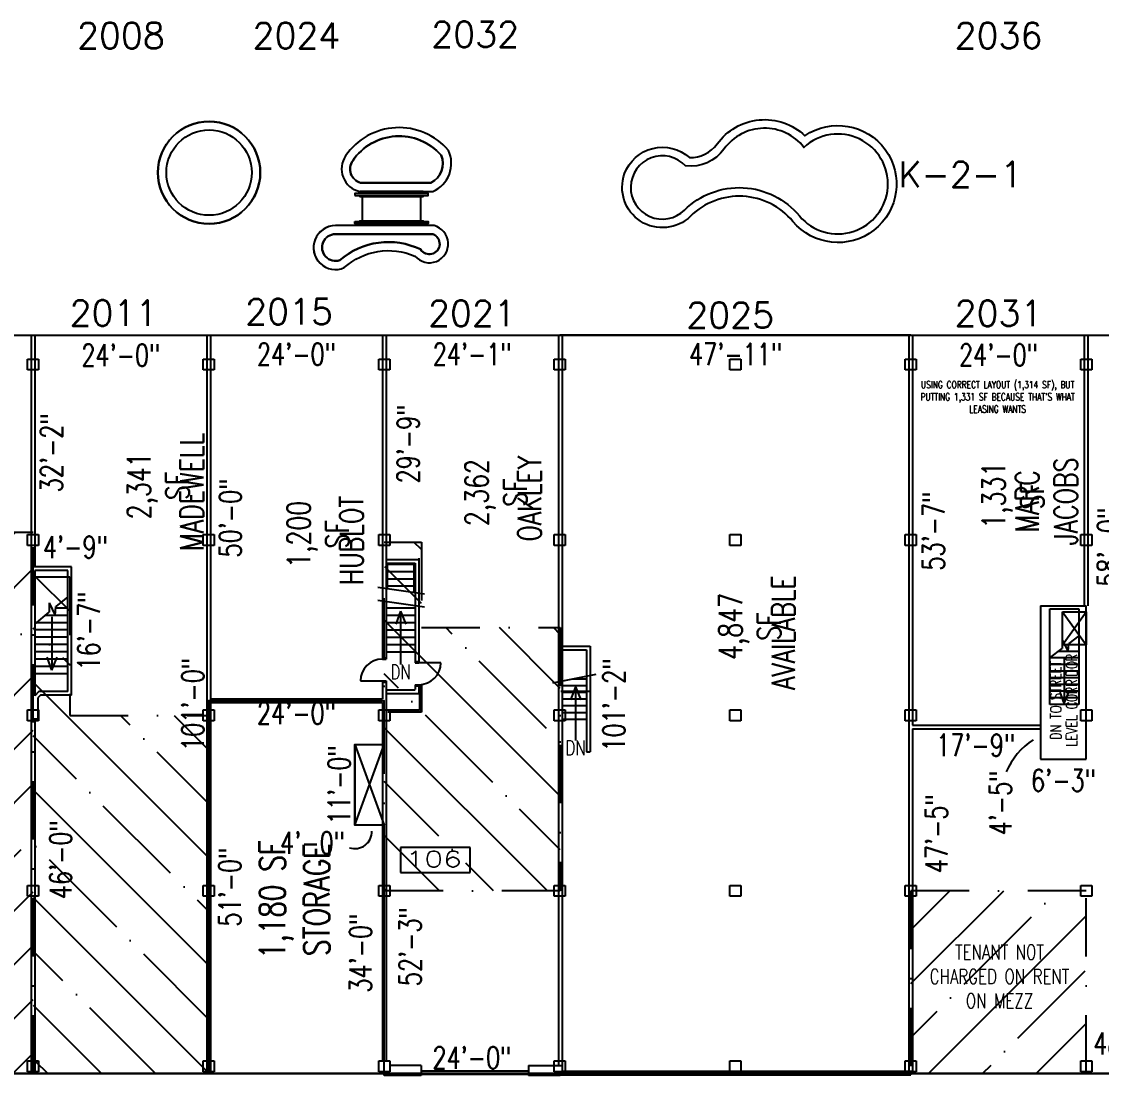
# Model space of a CAD drawing. Extents: x -13345 to 10098, y -1643 to 9113.
# Drawn here: x -4861 to -3089, y 160 to 1890 of the extents above; entities that cross this region are included whole.
import ezdxf
from ezdxf.enums import TextEntityAlignment as Align

# ---------------------------------------------------------------- set-up
doc = ezdxf.new("R2010")
doc.units = 0
doc.header["$LTSCALE"] = 192
doc.header["$MEASUREMENT"] = 0
doc.linetypes.add('DASHDOT', pattern=[1, 0.5, -0.25, 0, -0.25])
doc.layers.get('0').update_dxf_attribs({"linetype": 'CONTINUOUS'})
doc.layers.get('DEFPOINTS').update_dxf_attribs({"linetype": 'CONTINUOUS'})
for name, color, linetype in [('ARCH-DOORS-INTERIOR', 7, 'CONTINUOUS'), ('ARCH-FEATURES', 2, 'CONTINUOUS'), ('ARCH-WALLS-EXTERIOR', 5, 'CONTINUOUS'), ('ARCH-WALLS-INTERIOR', 1, 'CONTINUOUS'), ('DIMENSIONS-TENANT', 7, 'CONTINUOUS'), ('FM-SPNO', 3, 'CONTINUOUS'), ('FM-TENANT-SF', 6, 'CONTINUOUS'), ('FM-TEXT-TENANT', 6, 'CONTINUOUS'), ('M-MEZZANINE-BORDER-ZZZ', 254, 'CONTINUOUS'), ('M-MEZZANINE-NUMBER-ZZZ', 254, 'CONTINUOUS'), ('M-MEZZANINE-ZZZ', 254, 'DASHDOT'), ('STRUCTURAL-COLUMNS', 3, 'CONTINUOUS'), ('TENANT-DEMISING', 4, 'CONTINUOUS'), ('TEXT-GENERAL', 2, 'CONTINUOUS'), ('UTILITIES-HVAC', 1, 'CONTINUOUS')]:
    doc.layers.add(name, color=color, linetype=linetype)
doc.layers.add('COMMON AREA FILL', color=7, linetype='CONTINUOUS', true_color=0xdedede)
doc.styles.add('FMSTXT', font='simplex.shx', dxfattribs={"width": 0.75})
doc.styles.add('SIMPLEX', font='SIMPLEX.shx', dxfattribs={"width": 0.75})
doc.styles.get("Standard").update_dxf_attribs({"font": 'txt.shx', "width": 0.75})
doc.dimstyles.new('LP-SP-MP (without ticks)', dxfattribs={"dimscale": 0, "dimtxt": 36, "dimasz": 12, "dimexe": 8, "dimexo": 8, "dimgap": 8, "dimtad": 1, "dimdec": 0, "dimrnd": 0.0625, "dimzin": 3, "dimdsep": 46, "dimlunit": 4, "dimtxsty": 'Standard', "dimblk1": 'OBLIQUE', "dimblk2": 'OBLIQUE', "dimsah": 1, "dimcen": 0.5, "dimse1": 1, "dimse2": 1, "dimsd1": 1, "dimsd2": 1, "dimclrt": 256, "dimadec": 0, "dimazin": 0, "dimtfac": 6, "dimtdec": 0, "dimtofl": 0, "dimtmove": 0, "dimatfit": 3, "dimldrblk": 'OBLIQUE', "dimfxl": 1, "dimfrac": 2, "dimtolj": 1, "dimtzin": 3, "dimarcsym": 0})

# ---------------------------------------------------------------- blocks, each defined once
blk = doc.blocks.new('UNITSQUARE')
for p, q in [((1, 1), (0, 1)), ((0, 1), (0, 0)), ((1, 0), (1, 1)), ((0, 0), (1, 0))]:
    blk.add_line(p, q)
blk = doc.blocks.new('fms4rm')
blk.add_attdef('FMS:RMID', text='', height=12).set_placement((0, 0), align=Align.MIDDLE_CENTER)
blk = doc.blocks.new('*D174')
at = {"layer": 'DEFPOINTS', "color": 0, "transparency": 16777216}
for p in [(-4265.9, 1374.8), (-4265.9, 1017.8), (-4200.7, 1017.8)]:
    blk.add_point(p, dxfattribs=at)
at = {"layer": 'DIMENSIONS-TENANT', "transparency": 16777216, "insert": (-4226.7, 1196.3), "char_height": 36, "attachment_point": 5, "rotation": 90}
blk.add_mtext('\\A1;29\'-9"', dxfattribs=at)
blk = doc.blocks.new('_OBLIQUE')
at = {"color": 0, "linetype": 'ByBlock'}
blk.add_line((-0.5, -0.5), (0.5, 0.5), dxfattribs=at)
blk = doc.blocks.new('*D175')
at = {"layer": 'DEFPOINTS', "color": 0, "transparency": 16777216}
for p in [(-4313.9, 702.8), (-4313.9, 570.8), (-4313.9, 570.8)]:
    blk.add_point(p, dxfattribs=at)
at = {"layer": 'DIMENSIONS-TENANT', "transparency": 16777216, "insert": (-4339.9, 636.8), "char_height": 36, "attachment_point": 5, "rotation": 90}
blk.add_mtext('\\A1;11\'-0"', dxfattribs=at)
blk = doc.blocks.new('*D176')
at = {"layer": 'DEFPOINTS', "color": 0, "transparency": 16777216}
for p in [(-4313.9, 570.8), (-4278.6, 162.8), (-4265.9, 162.8)]:
    blk.add_point(p, dxfattribs=at)
at = {"layer": 'DIMENSIONS-TENANT', "transparency": 16777216, "insert": (-4304.6, 360.5), "char_height": 36, "attachment_point": 5, "rotation": 90}
blk.add_mtext('\\A1;34\'-0"', dxfattribs=at)
blk = doc.blocks.new('*D575')
at = {"layer": 'DEFPOINTS', "color": 0, "transparency": 16777216}
for p in [(-4553.9, 1374.8), (-4265.9, 1374.8), (-4265.9, 1317.7)]:
    blk.add_point(p, dxfattribs=at)
at = {"layer": 'DIMENSIONS-TENANT', "transparency": 16777216, "insert": (-4409.9, 1343.7), "char_height": 36, "attachment_point": 5}
blk.add_mtext('\\A1;24\'-0"', dxfattribs=at)
blk = doc.blocks.new('*D649')
at = {"layer": 'DEFPOINTS', "color": 0, "transparency": 16777216}
for p in [(-4841.9, 1374.8), (-4553.9, 1374.8), (-4841.9, 1316.1)]:
    blk.add_point(p, dxfattribs=at)
at = {"layer": 'DIMENSIONS-TENANT', "transparency": 16777216, "insert": (-4697.9, 1342.1), "char_height": 36, "attachment_point": 5}
blk.add_mtext('\\A1;24\'-0"', dxfattribs=at)
blk = doc.blocks.new('*D712')
at = {"layer": 'DEFPOINTS', "color": 0, "transparency": 16777216}
for p in [(-5489.9, 1374.8), (-4841.9, 1374.8), (-5489.9, 1306.4)]:
    blk.add_point(p, dxfattribs=at)
at = {"layer": 'DIMENSIONS-TENANT', "transparency": 16777216, "insert": (-5218, 1332.4), "char_height": 36, "attachment_point": 5}
blk.add_mtext('\\A1;54\'-0"', dxfattribs=at)
blk = doc.blocks.new('*D713')
at = {"layer": 'DEFPOINTS', "color": 0, "transparency": 16777216}
for p in [(-4841.9, 1374.8), (-4841.9, 988.8), (-4785.8, 988.8)]:
    blk.add_point(p, dxfattribs=at)
at = {"layer": 'DIMENSIONS-TENANT', "transparency": 16777216, "insert": (-4811.8, 1181.8), "char_height": 36, "attachment_point": 5, "rotation": 90}
blk.add_mtext('\\A1;32\'-2"', dxfattribs=at)
blk = doc.blocks.new('*D714')
at = {"layer": 'DEFPOINTS', "color": 0, "transparency": 16777216}
for p in [(-4784.9, 988.8), (-4724.6, 988.8), (-4784.9, 789.8)]:
    blk.add_point(p, dxfattribs=at)
at = {"layer": 'DIMENSIONS-TENANT', "transparency": 16777216, "insert": (-4750.6, 889.3), "char_height": 36, "attachment_point": 5, "rotation": 90}
blk.add_mtext('\\A1;16\'-7"', dxfattribs=at)
blk = doc.blocks.new('*D715')
at = {"layer": 'DEFPOINTS', "color": 0, "transparency": 16777216}
for p in [(-4832.3, 789.8), (-4834.9, 237.8), (-4770.7, 237.8)]:
    blk.add_point(p, dxfattribs=at)
at = {"layer": 'DIMENSIONS-TENANT', "transparency": 16777216, "insert": (-4796.7, 513.8), "char_height": 36, "attachment_point": 5, "rotation": 90}
blk.add_mtext('\\A1;46\'-0"', dxfattribs=at)
blk = doc.blocks.new('*D716')
at = {"layer": 'DEFPOINTS', "color": 0, "transparency": 16777216}
for p in [(-4784.9, 1011), (-4841.9, 988.8), (-4784.9, 988.8)]:
    blk.add_point(p, dxfattribs=at)
at = {"layer": 'DIMENSIONS-TENANT', "transparency": 16777216, "insert": (-4772.5, 1027.1), "char_height": 36, "attachment_point": 5}
blk.add_mtext('\\A1;4\'-9"', dxfattribs=at)
blk = doc.blocks.new('*D721')
at = {"layer": 'DEFPOINTS', "color": 0, "transparency": 16777216}
for p in [(-4553.9, 774.8), (-4553.9, 162.8), (-4493, 162.8)]:
    blk.add_point(p, dxfattribs=at)
at = {"layer": 'DIMENSIONS-TENANT', "transparency": 16777216, "insert": (-4519, 468.8), "char_height": 36, "attachment_point": 5, "rotation": 90}
blk.add_mtext('\\A1;51\'-0"', dxfattribs=at)
blk = doc.blocks.new('*D722')
at = {"layer": 'DEFPOINTS', "color": 0, "transparency": 16777216}
for p in [(-4553.9, 1374.8), (-4553.9, 1374.8), (-4553.9, 162.8)]:
    blk.add_point(p, dxfattribs=at)
at = {"layer": 'DIMENSIONS-TENANT', "transparency": 16777216, "insert": (-4579.9, 768.8), "char_height": 36, "attachment_point": 5, "rotation": 90}
blk.add_mtext('\\A1;101\'-0"', dxfattribs=at)
blk = doc.blocks.new('*D723')
at = {"layer": 'DEFPOINTS', "color": 0, "transparency": 16777216}
for p in [(-4553.9, 1374.8), (-4492.3, 1374.8), (-4553.9, 774.8)]:
    blk.add_point(p, dxfattribs=at)
at = {"layer": 'DIMENSIONS-TENANT', "transparency": 16777216, "insert": (-4518.3, 1074.8), "char_height": 36, "attachment_point": 5, "rotation": 90}
blk.add_mtext('\\A1;50\'-0"', dxfattribs=at)
blk = doc.blocks.new('*D724')
at = {"layer": 'DEFPOINTS', "color": 0, "transparency": 16777216}
for p in [(-4553.9, 774.8), (-4265.9, 774.8), (-4553.9, 728.5)]:
    blk.add_point(p, dxfattribs=at)
at = {"layer": 'DIMENSIONS-TENANT', "transparency": 16777216, "insert": (-4409.9, 754.5), "char_height": 36, "attachment_point": 5}
blk.add_mtext('\\A1;24\'-0"', dxfattribs=at)
blk = doc.blocks.new('*D725')
at = {"layer": 'DEFPOINTS', "color": 0, "transparency": 16777216}
for p in [(-4313.9, 570.8), (-4265.9, 570.8), (-4313.9, 515.6)]:
    blk.add_point(p, dxfattribs=at)
at = {"layer": 'DIMENSIONS-TENANT', "transparency": 16777216, "insert": (-4383.4, 541.6), "char_height": 36, "attachment_point": 5}
blk.add_mtext('\\A1;4\'-0"', dxfattribs=at)
blk = doc.blocks.new('*D726')
at = {"layer": 'DEFPOINTS', "color": 0, "transparency": 16777216}
for p in [(-4265.9, 789.8), (-4265.9, 162.8), (-4197.3, 162.8)]:
    blk.add_point(p, dxfattribs=at)
at = {"layer": 'DIMENSIONS-TENANT', "transparency": 16777216, "insert": (-4223.3, 371.1), "char_height": 36, "attachment_point": 5, "rotation": 90}
blk.add_mtext('\\A1;52\'-3"', dxfattribs=at)
blk = doc.blocks.new('*D727')
at = {"layer": 'DEFPOINTS', "color": 0, "transparency": 16777216}
for p in [(-4265.9, 162.8), (-4265.9, 162.8), (-3977.9, 162.8)]:
    blk.add_point(p, dxfattribs=at)
at = {"layer": 'DIMENSIONS-TENANT', "transparency": 16777216, "insert": (-4121.9, 188.8), "char_height": 36, "attachment_point": 5}
blk.add_mtext('\\A1;24\'-0"', dxfattribs=at)
blk = doc.blocks.new('*D746')
at = {"layer": 'DEFPOINTS', "color": 0, "transparency": 16777216}
for p in [(-3113.9, 1374.8), (-2825.9, 1374.8), (-3113.9, 1316.5)]:
    blk.add_point(p, dxfattribs=at)
at = {"layer": 'DIMENSIONS-TENANT', "transparency": 16777216, "insert": (-2969.9, 1342.5), "char_height": 36, "attachment_point": 5}
blk.add_mtext('\\A1;24\'-0"', dxfattribs=at)
blk = doc.blocks.new('*D747')
at = {"layer": 'DEFPOINTS', "color": 0, "transparency": 16777216}
for p in [(-3401.9, 1374.8), (-3113.9, 1374.8), (-3401.9, 1316.5)]:
    blk.add_point(p, dxfattribs=at)
at = {"layer": 'DIMENSIONS-TENANT', "transparency": 16777216, "insert": (-3257.9, 1342.5), "char_height": 36, "attachment_point": 5}
blk.add_mtext('\\A1;24\'-0"', dxfattribs=at)
blk = doc.blocks.new('*D748')
at = {"layer": 'DEFPOINTS', "color": 0, "transparency": 16777216}
for p in [(-3401.9, 1374.8), (-3338.7, 1374.8), (-3401.9, 731.8)]:
    blk.add_point(p, dxfattribs=at)
at = {"layer": 'DIMENSIONS-TENANT', "transparency": 16777216, "insert": (-3364.7, 1053.3), "char_height": 36, "attachment_point": 5, "rotation": 90}
blk.add_mtext('\\A1;53\'-7"', dxfattribs=at)
blk = doc.blocks.new('*D754')
at = {"layer": 'DEFPOINTS', "color": 0, "transparency": 16777216}
for p in [(-3401.9, 186.2), (-3401.9, 162.8), (-2825.9, 162.8)]:
    blk.add_point(p, dxfattribs=at)
at = {"layer": 'DIMENSIONS-TENANT', "transparency": 16777216, "insert": (-3037.7, 212.2), "char_height": 36, "attachment_point": 5}
blk.add_mtext('\\A1;48\'-0"', dxfattribs=at)
blk = doc.blocks.new('*D755')
at = {"layer": 'DEFPOINTS', "color": 0, "transparency": 16777216}
for p in [(-3401.9, 731.8), (-3333.7, 731.8), (-3401.9, 162.8)]:
    blk.add_point(p, dxfattribs=at)
at = {"layer": 'DIMENSIONS-TENANT', "transparency": 16777216, "insert": (-3359.7, 556.3), "char_height": 36, "attachment_point": 5, "rotation": 90}
blk.add_mtext('\\A1;47\'-5"', dxfattribs=at)
blk = doc.blocks.new('*D761')
at = {"layer": 'DEFPOINTS', "color": 0, "transparency": 16777216}
for p in [(-4265.9, 1374.8), (-3976.9, 1374.8), (-4265.9, 1317.7)]:
    blk.add_point(p, dxfattribs=at)
at = {"layer": 'DIMENSIONS-TENANT', "transparency": 16777216, "insert": (-4121.4, 1343.7), "char_height": 36, "attachment_point": 5}
blk.add_mtext('\\A1;24\'-1"', dxfattribs=at)
blk = doc.blocks.new('*D762')
at = {"layer": 'DEFPOINTS', "color": 0, "transparency": 16777216}
for p in [(-3976.9, 1374.8), (-3401.7, 1374.8), (-3401.7, 1317.7)]:
    blk.add_point(p, dxfattribs=at)
at = {"layer": 'DIMENSIONS-TENANT', "transparency": 16777216, "insert": (-3689.3, 1343.7), "char_height": 36, "attachment_point": 5}
blk.add_mtext('\\A1;47\'-11"', dxfattribs=at)
blk = doc.blocks.new('*D763')
at = {"layer": 'DEFPOINTS', "color": 0, "transparency": 16777216}
for p in [(-3976.9, 1374.8), (-3862.9, 1374.8), (-3976.9, 160.8)]:
    blk.add_point(p, dxfattribs=at)
at = {"layer": 'DIMENSIONS-TENANT', "transparency": 16777216, "insert": (-3888.9, 767.8), "char_height": 36, "attachment_point": 5, "rotation": 90}
blk.add_mtext('\\A1;101\'-2"', dxfattribs=at)
blk = doc.blocks.new('*D801')
at = {"layer": 'DEFPOINTS', "color": 0, "transparency": 16777216}
for p in [(-3188.9, 678.8), (-3113.9, 678.8), (-3188.9, 618.1)]:
    blk.add_point(p, dxfattribs=at)
at = {"layer": 'DIMENSIONS-TENANT', "transparency": 16777216, "insert": (-3151.4, 644.1), "char_height": 36, "attachment_point": 5}
blk.add_mtext('\\A1;6\'-3"', dxfattribs=at)
blk = doc.blocks.new('*D803')
at = {"layer": 'DEFPOINTS', "color": 0, "transparency": 16777216}
for p in [(-3401.9, 731.8), (-3188.9, 731.8), (-3401.9, 676)]:
    blk.add_point(p, dxfattribs=at)
at = {"layer": 'DIMENSIONS-TENANT', "transparency": 16777216, "insert": (-3295.4, 702), "char_height": 36, "attachment_point": 5}
blk.add_mtext('\\A1;17\'-9"', dxfattribs=at)
blk = doc.blocks.new('*D804')
at = {"layer": 'DEFPOINTS', "color": 0, "transparency": 16777216}
for p in [(-3113.9, 1374.8), (-3051.5, 1374.8), (-3113.9, 678.8)]:
    blk.add_point(p, dxfattribs=at)
at = {"layer": 'DIMENSIONS-TENANT', "transparency": 16777216, "insert": (-3077.5, 1026.8), "char_height": 36, "attachment_point": 5, "rotation": 90}
blk.add_mtext('\\A1;58\'-0"', dxfattribs=at)
blk = doc.blocks.new('*D805')
at = {"layer": 'DEFPOINTS', "color": 0, "transparency": 16777216}
for p in [(-3228.8, 731.8), (-3188.9, 731.8), (-3188.9, 678.8)]:
    blk.add_point(p, dxfattribs=at)
at = {"layer": 'DIMENSIONS-TENANT', "transparency": 16777216, "insert": (-3254.8, 607), "char_height": 36, "attachment_point": 5, "rotation": 90}
blk.add_mtext('\\A1;4\'-5"', dxfattribs=at)

msp = doc.modelspace()

# ---------------------------------------------------------------- hatches: boundary and pattern name
at = {"layer": 'M-MEZZANINE-ZZZ'}
h = msp.add_hatch(dxfattribs=at)
h.set_pattern_fill('ANSI35', color=256, scale=500, style=0)
h.paths.add_polyline_path([(-5489.9, 1050.8), (-5489.9, 162.8), (-4841.9, 162.8), (-4841.9, 1050.8), (-5486.9, 1050.8)])
h.paths.add_polyline_path([(-5021.9, 492.8), (-4907.9, 492.8), (-4907.9, 533.8), (-5021.9, 533.8)], flags=16)
h.paths.add_polyline_path([(-5020.4, 495.3), (-4929.4, 495.3), (-4929.4, 534.3), (-5020.4, 534.3)], flags=24)
h = msp.add_hatch(dxfattribs=at)
h.set_pattern_fill('ANSI35', color=256, scale=500, angle=90, style=0)
h.paths.add_polyline_path([(-3976.9, 462.8), (-4265.9, 462.8), (-4265.9, 1035.2), (-4204.9, 1035.2), (-4204.9, 894.8), (-3976.9, 894.8)])
h = msp.add_hatch(dxfattribs=at)
h.set_pattern_fill('ANSI35', color=256, scale=500, angle=90, style=0)
h.set_pattern_definition([(135, (-102639.06, -28323.14), (-88.38835, -88.38835), []), (135, (-102639.06, -28234.75), (-88.38835, -88.38835), [156.25, -31.25, 0, -31.25])])
h.paths.add_polyline_path([(-4553.9, 162.8), (-4841.9, 162.8), (-4841.9, 978.3), (-4781.9, 978.3), (-4781.9, 750.8), (-4553.9, 750.8)])
h = msp.add_hatch(dxfattribs=at)
h.set_pattern_fill('ANSI35', color=256, scale=500, style=0)
h.paths.add_polyline_path([(-3113.9, 462.8), (-3401.9, 462.8), (-3401.9, 162.8), (-3113.9, 162.8)])

# ---------------------------------------------------------------- linework, layer by layer
at = {"layer": 'ARCH-DOORS-INTERIOR'}
for p, q in [((-4268.9, 845.3), (-4262.9, 845.3)), ((-4268.9, 843.3), (-4262.9, 843.3)), ((-4173, 837.2), (-4209, 837.2)), ((-4304.9, 807.3), (-4268.9, 807.3)), ((-4268.9, 807.3), (-4262.9, 807.3)), ((-4268.9, 805.3), (-4262.9, 805.3))]:
    msp.add_line(p, q, dxfattribs=at)
for centre, start, end in [((-4268.9, 807.3), 90, 180), ((-4209, 837.2), 270, 0)]:
    msp.add_arc(centre, 36, start, end, dxfattribs=at)
at = {"layer": 'ARCH-FEATURES'}
for p, q in [((-4260.9, 1000.8), (-4260.9, 959.1)), ((-4260.9, 999.2), (-4217, 999.2)), ((-4217, 1000.8), (-4217, 952.8)), ((-4260.9, 987.2), (-4217, 987.2)), ((-4260.9, 975.2), (-4217, 975.2)), ((-4276.4, 961.3), (-4199.6, 950.3)), ((-4260.9, 963.2), (-4217, 963.2)), ((-4784.9, 945.4), (-4804.4, 929.3)), ((-4276.4, 940), (-4199.6, 929.1)), ((-4815.5, 935.4), (-4805.7, 915)), ((-4815.5, 935.4), (-4815.5, 920)), ((-4805.7, 915), (-4804.4, 929.3)), ((-4784.9, 927), (-4804.6, 927)), ((-4262.9, 927.3), (-4215.9, 927.3)), ((-4239, 922), (-4247, 900.7)), ((-4239, 922), (-4239, 834.1)), ((-4239, 922), (-4230.3, 900.7)), ((-3173.9, 768.8), (-3173.9, 925.7)), ((-3173.9, 925.7), (-3126, 925.7)), ((-3126, 925.7), (-3126, 768.8)), ((-4838.9, 900.6), (-4815.5, 920)), ((-4784.9, 915), (-4821.6, 915)), ((-4811.1, 912.8), (-4811.1, 824.9)), ((-4262.9, 915.3), (-4215.9, 915.3)), ((-4784.9, 903), (-4838.9, 903)), ((-4784.9, 891), (-4838.9, 891)), ((-4262.9, 903.3), (-4215.9, 903.3)), ((-4262.9, 891.3), (-4215.9, 891.3)), ((-4784.9, 879), (-4838.9, 879)), ((-4262.9, 879.3), (-4215.9, 879.3)), ((-3153.5, 874.5), (-3143.8, 855.9)), ((-3153.5, 874.5), (-3153.5, 860.5)), ((-3143.8, 855.9), (-3142.5, 868.9)), ((-3126, 881.4), (-3142.5, 868.9)), ((-4784.9, 867), (-4838.9, 867)), ((-4784.9, 855), (-4838.9, 855)), ((-4262.9, 867.3), (-4215.9, 867.3)), ((-4262.9, 855.3), (-4215.9, 855.3)), ((-3973.9, 864.3), (-3927.9, 864.3)), ((-3973.9, 858.3), (-3933.9, 858.3)), ((-3933.9, 858.3), (-3933.9, 690.8)), ((-3927.9, 864.3), (-3927.9, 690.8)), ((-3173.9, 845.1), (-3153.5, 860.5)), ((-3126, 855.9), (-3159.6, 855.9)), ((-3126, 866.8), (-3142.7, 866.8)), ((-4784.9, 843.1), (-4838.9, 843.1)), ((-4811.1, 824.9), (-4819.1, 846.2)), ((-4811.1, 824.9), (-4802.4, 846.2)), ((-3126, 845.1), (-3173.9, 845.1)), ((-3126, 834.2), (-3173.9, 834.2)), ((-3150, 846.8), (-3150, 770.6)), ((-4784.9, 831.1), (-4838.9, 831.1)), ((-4784.9, 819.1), (-4838.9, 819.1)), ((-4784.9, 819.1), (-4838.9, 819.1)), ((-3989.3, 804.3), (-3917.9, 818.6)), ((-3126, 823.3), (-3173.9, 823.3)), ((-3973.9, 799.8), (-3933.9, 799.8)), ((-3952, 797.4), (-3960, 776.1)), ((-3957.2, 810.8), (-3933.9, 810.8)), ((-3952, 797.4), (-3952, 709.6)), ((-3952, 797.4), (-3943.3, 776.1)), ((-3126, 812.4), (-3173.9, 812.4)), ((-3126, 801.5), (-3173.9, 801.5)), ((-3976, 790.8), (-3928.9, 790.8)), ((-3973.9, 788.8), (-3933.9, 788.8)), ((-3126, 790.6), (-3173.9, 790.6)), ((-3126, 779.7), (-3173.9, 779.7)), ((-3150, 770.6), (-3156.9, 789.1)), ((-3150, 770.6), (-3142.5, 789.1)), ((-3973.9, 777.8), (-3933.9, 777.8)), ((-3973.9, 766.8), (-3933.9, 766.8)), ((-3126, 768.8), (-3173.9, 768.8)), ((-3126, 768.8), (-3173.9, 768.8)), ((-3973.9, 755.8), (-3933.9, 755.8)), ((-3973.9, 744.8), (-3933.9, 744.8)), ((-4313.9, 702.8), (-4265.9, 570.8)), ((-4313.9, 570.8), (-4265.9, 702.8)), ((-3933.9, 690.8), (-3927.9, 690.8))]:
    msp.add_line(p, q, dxfattribs=at)
at = {"layer": 'ARCH-FEATURES', "linetype": 'Continuous'}
for points in [[(-3871.4, 1640.1, -0.531872), (-3765.2, 1666.4, 0.249688), (-3719.6, 1688.8, -0.454421), (-3575.6, 1702.4, -2.264235), (-3595.4, 1561.8, 0.439436), (-3763.1, 1570.4, -0.799916), (-3871.4, 1640.1)], [(-4306.5, 1610.9), (-4186, 1610.9, 0.425937), (-4160.6, 1678.2, 0.496387), (-4329.2, 1669.2, 0.526029), (-4306.5, 1610.9)], [(-4317.6, 1661.3, 0.5071), (-4304.7, 1624.9), (-4189.1, 1624.9, 0.39006), (-4172.5, 1670.6, 0.489779), (-4317.6, 1661.3)], [(-3773, 1580.4, -0.439436), (-3584.6, 1570.8, 2.510062), (-3577.2, 1683.3, 0.499552), (-3708.3, 1680.6, -0.27221), (-3771.3, 1652.8, 2.464401), (-3773, 1580.4)], [(-4184, 1554.8), (-4345.8, 1554.8, 1.23252), (-4331.3, 1485.8, -0.295561), (-4215.4, 1504.7, 1.363487), (-4184, 1554.8)], [(-4345.8, 1540.8, 1.178757), (-4338.7, 1498, -0.298223), (-4206.3, 1515.9, 1.412131), (-4186.1, 1540.8), (-4345.8, 1540.8)]]:
    msp.add_lwpolyline(points, format="xyb", dxfattribs=at)
for points in [[(-4313.8, 1604.3), (-4193.8, 1604.3), (-4193.8, 1607.3), (-4313.8, 1607.3), (-4313.8, 1604.3)], [(-4201.8, 1607.3), (-4201.8, 1610.9), (-4305.8, 1610.9), (-4305.8, 1607.3)], [(-4305.8, 1604.3), (-4305.8, 1602.8), (-4201.8, 1602.8), (-4201.8, 1604.3)], [(-4301.8, 1602.8), (-4301.8, 1562.8), (-4205.8, 1562.8), (-4205.8, 1602.8), (-4301.8, 1602.8)], [(-4313.8, 1561.3), (-4193.8, 1561.3), (-4193.8, 1558.3), (-4313.8, 1558.3), (-4313.8, 1561.3)], [(-4305.8, 1561.3), (-4305.8, 1562.8), (-4201.8, 1562.8), (-4201.8, 1561.3)], [(-4201.8, 1558.3), (-4201.8, 1554.8), (-4305.8, 1554.8), (-4305.8, 1558.3)]]:
    msp.add_lwpolyline(points, dxfattribs=at)
for radius in [84, 70]:
    msp.add_circle((-4553.2, 1641.8), radius, dxfattribs=at)
at = {"layer": 'ARCH-WALLS-EXTERIOR'}
for p, q in [((-5489.9, 1374.8), (-4841.9, 1374.8)), ((-4841.9, 1374.8), (-4553.9, 1374.8)), ((-4553.9, 1374.8), (-4265.9, 1374.8)), ((-4265.9, 1374.8), (-3977.9, 1374.8)), ((-3401.9, 1374.8), (-3977.9, 1374.8)), ((-3401.9, 1374.8), (-3113.9, 1374.8)), ((-3113.9, 1374.8), (-2429.9, 1374.8)), ((-5489.9, 162.8), (-4265.9, 162.8)), ((-4265.9, 159.8), (-4265.9, 162.8)), ((-4205.4, 159.8), (-4265.9, 159.8)), ((-4205.4, 176.2), (-4256.9, 176.2)), ((-4205.4, 176.2), (-4205.4, 159.8)), ((-4028.9, 166.9), (-4205.4, 166.9)), ((-4205.4, 161.9), (-4028.9, 161.9)), ((-4028.9, 176.2), (-3973.9, 176.2)), ((-4028.9, 176.2), (-4028.9, 159.8)), ((-3976.9, 159.8), (-4028.9, 159.8)), ((-3976.9, 159.8), (-3976.9, 160.8)), ((-3976.9, 160.8), (-3401.9, 160.8)), ((-3973.9, 176.2), (-3973.9, 166.8)), ((-3973.9, 166.8), (-3398.9, 166.8)), ((-3401.9, 162.8), (54.1, 162.8)), ((-3401.9, 160.8), (-3401.9, 162.8)), ((-3398.9, 166.8), (-3398.9, 162.8))]:
    msp.add_line(p, q, dxfattribs=at)
at = {"layer": 'ARCH-WALLS-INTERIOR'}
for p, q in [((-4844.9, 994.8), (-4844.9, 777.1)), ((-4778.9, 994.8), (-4844.9, 994.8)), ((-4778.9, 783.8), (-4778.9, 994.8)), ((-4262.9, 1006.8), (-4209, 1006.8)), ((-4262.9, 1000.8), (-4215, 1000.8)), ((-4215, 1000.8), (-4215, 837.2)), ((-4209, 1008.7), (-4209, 837.2)), ((-4209, 1006.8), (-4209, 837.2)), ((-4784.9, 988.8), (-4838.9, 988.8)), ((-4838.9, 988.8), (-4838.9, 783.1)), ((-4784.9, 789.8), (-4784.9, 988.8)), ((-3188.9, 930.8), (-3113.9, 930.8)), ((-3113.9, 678.8), (-3113.9, 930.8)), ((-4215, 839.2), (-4209, 839.2)), ((-4215, 837.2), (-4209, 837.2)), ((-4214.9, 801.2), (-4204.9, 801.2)), ((-4214.9, 801.2), (-4214.9, 793.2)), ((-4214.9, 799.2), (-4208.9, 799.2)), ((-4209, 801.2), (-4209, 786.8)), ((-4208, 800.8), (-4208, 759.3)), ((-4205.5, 800.8), (-4205.5, 756.8)), ((-4204.9, 801.2), (-4204.9, 756.2)), ((-4832.3, 789.8), (-4838.9, 783.1)), ((-4829.8, 783.8), (-4834.2, 779.4)), ((-4829.8, 783.8), (-4834.2, 779.4)), ((-4784.9, 789.8), (-4832.3, 789.8)), ((-4784.9, 789.8), (-4832.3, 789.8)), ((-4778.9, 783.8), (-4829.8, 783.8)), ((-4262.9, 792.8), (-4214.9, 792.8)), ((-4262.9, 786.8), (-4209, 786.8)), ((-4844.9, 777.1), (-4844.9, 745)), ((-4834.2, 779.4), (-4834.2, 745)), ((-4844.9, 745), (-4834.2, 745)), ((-4208, 759.3), (-4262.9, 759.3)), ((-4205.5, 756.8), (-4259.9, 756.8)), ((-4204.9, 756.2), (-4259.9, 756.2)), ((-4313.9, 702.8), (-4313.9, 570.8)), ((-4313.9, 702.8), (-4265.9, 702.8)), ((-4265.9, 570.8), (-4313.9, 570.8))]:
    msp.add_line(p, q, dxfattribs=at)
msp.add_lwpolyline([(-3152.9, 920.8), (-3113.9, 920.8), (-3113.9, 866.8), (-3152.9, 866.8)], close=True, dxfattribs=at)
at = {"layer": 'COMMON AREA FILL'}
for points in [[(-4637.1, 1641.8, 1), (-4469.2, 1641.8, 1)], [(-3595.4, 1561.8, 0.439436), (-3763.1, 1570.4, -0.799916), (-3871.4, 1640.1, -0.531872), (-3765.2, 1666.4, 0.249688), (-3719.6, 1688.8, -0.454421), (-3575.6, 1702.4, -2.264235)], [(-4329.2, 1669.2, 0.526091), (-4306.5, 1610.9), (-4186, 1610.9, 0.425937), (-4160.6, 1678.2, 0.496365)], [(-4172.5, 1670.6, -0.39006), (-4189.1, 1624.9), (-4304.7, 1624.9, -0.507046), (-4317.6, 1661.3, -0.489793)], [(-4172.5, 1670.6, -0.39006), (-4189.1, 1624.9), (-4304.7, 1624.9, -0.507046), (-4317.6, 1661.3, -0.489793)], [(-4184, 1554.8), (-4201.8, 1554.8), (-4345.9, 1554.8, 1.230046), (-4331.3, 1485.8, -0.295561), (-4215.4, 1504.7, 1.363487)], [(-4186.1, 1540.8, -1.412131), (-4206.3, 1515.9, 0.298223), (-4338.7, 1498, -1.178134), (-4345.8, 1540.8)], [(-4338.7, 1498, -1.178134), (-4345.8, 1540.8), (-4186.1, 1540.8, -1.412131), (-4206.3, 1515.9, 0.298223)]]:
    msp.add_lwpolyline(points, format="xyb", close=True, dxfattribs=at)
msp.add_lwpolyline([(54.1, 162.8), (-5489.9, 162.8), (-5489.9, 1374.8), (-1021.9, 1374.8)], dxfattribs=at)
at = {"layer": 'DEFPOINTS'}
msp.add_lwpolyline([(-4265.9, 570.8), (-4313.9, 570.8), (-4313.9, 702.8), (-4265.9, 702.8), (-4265.9, 774.8), (-4553.9, 774.8), (-4553.9, 162.8), (-4265.9, 162.8)], close=True, dxfattribs=at)
at = {"layer": 'DIMENSIONS-TENANT'}
for centre, radius, start, end in [((-3141.2, 615.1), 112.5, 122.0355, 157.6257), ((-4313.7, 559.5), 27.4, 250.7828, 2.9009)]:
    msp.add_arc(centre, radius, start, end, dxfattribs=at)
at = {"layer": 'M-MEZZANINE-ZZZ'}
for points in [[(-5489.9, 1050.8), (-5489.9, 162.8), (-4841.9, 162.8), (-4841.9, 1050.8), (-5486.9, 1050.8)], [(-3976.9, 462.8), (-4265.9, 462.8), (-4265.9, 1035.2), (-4204.9, 1035.2), (-4204.9, 894.8), (-3976.9, 894.8)], [(-4553.9, 162.8), (-4841.9, 162.8), (-4841.9, 978.3), (-4781.9, 978.3), (-4781.9, 750.8), (-4553.9, 750.8), (-4553.9, 162.8)], [(-3113.9, 462.8), (-3401.9, 462.8), (-3401.9, 162.8), (-3113.9, 162.8)]]:
    msp.add_lwpolyline(points, close=True, dxfattribs=at)
at = {"layer": 'STRUCTURAL-COLUMNS'}
for p, q in [((-3122.9, 759.8), (-3104.9, 759.8)), ((-3122.9, 741.8), (-3122.9, 759.8)), ((-3104.9, 759.8), (-3104.9, 741.8)), ((-3104.9, 741.8), (-3122.9, 741.8))]:
    msp.add_line(p, q, dxfattribs=at)
at = {"layer": 'TENANT-DEMISING'}
for p, q in [((-4844.9, 1374.8), (-4844.9, 994.8)), ((-4838.9, 1374.8), (-4838.9, 994.8)), ((-4556.9, 1374.8), (-4556.9, 162.8)), ((-4550.9, 1374.8), (-4550.9, 162.8)), ((-4268.9, 1374.8), (-4268.9, 843.3)), ((-4262.9, 1374.8), (-4262.9, 843.3)), ((-3979.9, 1374.8), (-3979.9, 176.2)), ((-3973.9, 1374.8), (-3973.9, 176.2)), ((-3404.9, 1374.8), (-3404.9, 166.8)), ((-3398.9, 1374.8), (-3398.9, 734.8)), ((-3116.9, 930.8), (-3116.9, 1374.8)), ((-3110.9, 930.8), (-3110.9, 1374.8)), ((-3188.9, 930.8), (-3188.9, 678.8)), ((-3188.9, 930.8), (-3113.9, 930.8)), ((-3113.9, 678.8), (-3113.9, 930.8)), ((-4268.9, 807.3), (-4268.9, 777.8)), ((-4262.9, 807.3), (-4262.9, 183.8)), ((-4550.9, 777.8), (-4268.9, 777.8)), ((-4550.9, 771.8), (-4268.9, 771.8)), ((-4268.9, 771.8), (-4268.9, 183.8)), ((-4844.9, 744.8), (-4844.9, 162.8)), ((-4838.9, 745), (-4838.9, 162.8)), ((-3398.9, 734.8), (-3188.9, 734.8)), ((-3398.9, 728.8), (-3398.9, 166.8)), ((-3398.9, 728.8), (-3188.9, 728.8)), ((-3188.9, 678.8), (-3113.9, 678.8))]:
    msp.add_line(p, q, dxfattribs=at)
at = {"layer": 'UTILITIES-HVAC'}
for p, q in [((-3152.9, 920.8), (-3113.9, 866.8)), ((-3152.9, 866.8), (-3113.9, 920.8))]:
    msp.add_line(p, q, dxfattribs=at)

# ---------------------------------------------------------------- block references
at = {"layer": 'FM-SPNO', "xscale": 3.5, "yscale": 3.5, "zscale": 3.5}
for p, values in [((-4697.8, 1866.8), {'FMS:RMID': '2008'}), ((-4409.9, 1866.8), {'FMS:RMID': '2024'}), ((-4116.6, 1868.7), {'FMS:RMID': '2032'}), ((-3257.9, 1866.8), {'FMS:RMID': '2036'}), ((-3320.6, 1638.8), {'FMS:RMID': 'K-2-1'}), ((-4710, 1411.2), {'FMS:RMID': '2011'}), ((-4422, 1413.4), {'FMS:RMID': '2015'}), ((-4121.9, 1410.8), {'FMS:RMID': '2021'}), ((-3698.3, 1407.8), {'FMS:RMID': '2025'}), ((-3257.9, 1410.8), {'FMS:RMID': '2031'})]:
    msp.add_blockref('fms4rm', p, dxfattribs=at).add_auto_attribs(values)
at = {"layer": 'M-MEZZANINE-BORDER-ZZZ', "xscale": 114, "yscale": 41.00000000000023, "zscale": 12}
msp.add_blockref('UNITSQUARE', (-4238.9, 492.8), dxfattribs=at)
at = {"layer": 'STRUCTURAL-COLUMNS', "xscale": 18, "yscale": -18, "zscale": 12}
for p in [(-4850.9, 1335.8), (-4562.9, 1335.8), (-4274.9, 1335.8), (-3986.9, 1335.8), (-3986.9, 1335.8), (-3698.9, 1335.8), (-3698.9, 1335.8), (-3410.9, 1335.8), (-3410.9, 1335.8), (-3410.9, 1335.8), (-3122.9, 1335.8), (-4850.9, 1047.8), (-4562.9, 1047.8), (-4274.9, 1047.8), (-3986.9, 1047.8), (-3986.9, 1047.8), (-3698.9, 1047.8), (-3698.9, 1047.8), (-3410.9, 1047.8), (-3410.9, 1047.8), (-3410.9, 1047.8), (-3122.9, 1047.8), (-4850.9, 759.8), (-4562.9, 759.8), (-4274.9, 759.8), (-3986.9, 759.8), (-3986.9, 759.8), (-3698.9, 759.8), (-3410.9, 759.8), (-3410.9, 759.8), (-3410.9, 759.8), (-4850.9, 471.8), (-4562.9, 471.8), (-4274.9, 471.8), (-3986.9, 471.8), (-3986.9, 471.8), (-3986.9, 471.8), (-3698.9, 471.8), (-3698.9, 471.8), (-3698.9, 471.8), (-3410.9, 471.8), (-3410.9, 471.8), (-3410.9, 471.8), (-3410.9, 471.8), (-3122.9, 471.8), (-4850.9, 183.8), (-4562.9, 183.8), (-4274.9, 183.8), (-3986.9, 183.8), (-3986.9, 183.8), (-3986.9, 183.8), (-3698.9, 183.8), (-3698.9, 183.8), (-3698.9, 183.8), (-3410.9, 183.8), (-3410.9, 183.8), (-3410.9, 183.8), (-3122.9, 183.8)]:
    msp.add_blockref('UNITSQUARE', p, dxfattribs=at)

# ---------------------------------------------------------------- texts
at = {"layer": 'DEFPOINTS', "width": 285, "attachment_point": 5, "style": 'SIMPLEX'}
for s, insert, char_height in [("USING CORRECT LAYOUT (1,314 SF), BUT PUTTING 1,331 SF BECAUSE THAT'S WHAT LEASING WANTS", (-3259.4, 1273.7), 12), ('TENANT NOT CHARGED ON RENT ON MEZZ', (-3256.4, 322.2), 24)]:
    msp.add_mtext(s, dxfattribs=dict(at, insert=insert, char_height=char_height))
at = {"layer": 'FM-TENANT-SF', "char_height": 38, "width": 1, "attachment_point": 5, "rotation": 90, "style": 'FMSTXT'}
for s, insert in [('2,341 SF', (-4636.6, 1127.6)), ('2,362 SF', (-4082.4, 1116.5)), ('1,331 SF', (-3234.2, 1112.1)), ('1,200 SF', (-4374.4, 1048)), ('4,847 SF', (-3666, 896.7))]:
    msp.add_mtext(s, dxfattribs=dict(at, insert=insert))
at = {"layer": 'FM-TEXT-TENANT', "rotation": 90}
for s, insert, char_height, width, attachment_point, style in [('MADEWELL', (-4581.6, 1117.6), 38, 1, 5, 'FMSTXT'), ('OAKLEY', (-4027.4, 1106.5), 38, 1, 5, 'FMSTXT'), ('MARC JACOBS', (-3179.2, 1102.1), 38, 1, 5, 'FMSTXT'), ('HUBLOT', (-4319.4, 1038), 38, 1, 5, 'FMSTXT'), ('AVAILABLE', (-3611, 886.7), 38, 1, 5, 'FMSTXT'), ('1,180 SF', (-4415.4, 448.5), 42, 229.495, 8, 'SIMPLEX'), ('\\W0.7500;STORAGE', (-4397.5, 448.5), 42, 324.827, 2, 'SIMPLEX')]:
    msp.add_mtext(s, dxfattribs=dict(at, insert=insert, char_height=char_height, width=width, attachment_point=attachment_point, style=style))
at = {"layer": 'M-MEZZANINE-NUMBER-ZZZ', "width": 1.384615}
msp.add_text('106', height=26, dxfattribs=at).set_placement((-4230.9, 501.8))
at = {"layer": 'TEXT-GENERAL', "style": 'SIMPLEX', "width": 0.75}
for p in [(-4239, 834.1), (-3952, 709.6)]:
    msp.add_text('DN', height=24, dxfattribs=at).set_placement(p, align=Align.TOP_CENTER)
for s, p in [('DN TO STREET', (-3163.9, 775.7)), ('LEVEL CORRIDOR', (-3137.8, 775.7))]:
    msp.add_text(s, height=18, rotation=90, dxfattribs=at).set_placement(p, align=Align.MIDDLE_CENTER)

# ---------------------------------------------------------------- dimensions: what is measured, and where the dimension line sits
at = {"layer": 'DIMENSIONS-TENANT'}
for base, p1, p2, override, picture, middle in [((-5489.9, 1306.4), (-4841.9, 1374.8), (-5489.9, 1374.8), {"dimscale": 1}, '*D712', (-5218, 1306.4)), ((-4784.9, 1011), (-4841.9, 988.8), (-4784.9, 988.8), {"dimscale": 1, "dimtmove": 1}, '*D716', (-4772.5, 1001.1)), ((-3188.9, 618.1), (-3113.9, 678.8), (-3188.9, 678.8), {"dimscale": 1}, '*D801', (-3151.4, 618.1)), ((-4313.9, 515.6), (-4265.9, 570.8), (-4313.9, 570.8), {"dimscale": 1}, '*D725', (-4383.4, 515.6)), ((-3401.9, 186.2), (-2825.9, 162.8), (-3401.9, 162.8), {"dimscale": 1}, '*D754', (-3037.7, 186.2))]:
    dim = msp.add_linear_dim(base=base, p1=p1, p2=p2, dimstyle='LP-SP-MP (without ticks)', override=override, dxfattribs=at)
    dim.commit()
    dim.dimension.update_dxf_attribs({"geometry": picture, "text_midpoint": middle, "dimtype": 160})
for base, p1, p2, override, picture, middle in [((-4841.9, 1316.1), (-4553.9, 1374.8), (-4841.9, 1374.8), {"dimscale": 1}, '*D649', (-4697.9, 1342.1)), ((-4265.9, 1317.7), (-4553.9, 1374.8), (-4265.9, 1374.8), {"dimscale": 1}, '*D575', (-4409.9, 1343.7)), ((-4265.9, 1317.7), (-3976.9, 1374.8), (-4265.9, 1374.8), {"dimscale": 1}, '*D761', (-4121.4, 1343.7)), ((-3401.7, 1317.7), (-3976.9, 1374.8), (-3401.7, 1374.8), {"dimscale": 1}, '*D762', (-3689.3, 1343.7)), ((-3401.9, 1316.5), (-3113.9, 1374.8), (-3401.9, 1374.8), {"dimscale": 1, "dimtmove": 1}, '*D747', (-3257.9, 1342.5)), ((-3113.9, 1316.5), (-2825.9, 1374.8), (-3113.9, 1374.8), {"dimscale": 1, "dimtmove": 1}, '*D746', (-2969.9, 1342.5)), ((-4553.9, 728.5), (-4265.9, 774.8), (-4553.9, 774.8), {"dimscale": 1}, '*D724', (-4409.9, 754.5)), ((-3401.9, 676), (-3188.9, 731.8), (-3401.9, 731.8), {"dimscale": 1}, '*D803', (-3295.4, 702)), ((-4265.9, 162.8), (-3977.9, 162.8), (-4265.9, 162.8), {"dimscale": 1}, '*D727', (-4121.9, 188.8))]:
    dim = msp.add_linear_dim(base=base, p1=p1, p2=p2, dimstyle='LP-SP-MP (without ticks)', override=override, dxfattribs=at)
    dim.commit()
    dim.dimension.update_dxf_attribs({"geometry": picture, "text_midpoint": middle})
for base, p1, p2, override, picture, middle in [((-4785.8, 988.8), (-4841.9, 1374.8), (-4841.9, 988.8), {"dimscale": 1}, '*D713', (-4811.8, 1181.8)), ((-4553.9, 1374.8), (-4553.9, 162.8), (-4553.9, 1374.8), {"dimscale": 1, "dimtmove": 1}, '*D722', (-4579.9, 768.8)), ((-4492.3, 1374.8), (-4553.9, 774.8), (-4553.9, 1374.8), {"dimscale": 1}, '*D723', (-4518.3, 1074.8)), ((-4200.7, 1017.8), (-4265.9, 1374.8), (-4265.9, 1017.8), {"dimscale": 1}, '*D174', (-4226.7, 1196.3)), ((-3338.7, 1374.8), (-3401.9, 731.8), (-3401.9, 1374.8), {"dimscale": 1}, '*D748', (-3364.7, 1053.3)), ((-3051.5, 1374.8), (-3113.9, 678.8), (-3113.9, 1374.8), {"dimscale": 1}, '*D804', (-3077.5, 1026.8)), ((-4724.6, 988.8), (-4784.9, 789.8), (-4784.9, 988.8), {"dimscale": 1}, '*D714', (-4750.6, 889.3)), ((-4770.7, 237.8), (-4832.3, 789.8), (-4834.9, 237.8), {"dimscale": 1}, '*D715', (-4796.7, 513.8)), ((-4493, 162.8), (-4553.9, 774.8), (-4553.9, 162.8), {"dimscale": 1}, '*D721', (-4519, 468.8)), ((-3228.8, 731.8), (-3188.9, 678.8), (-3188.9, 731.8), {"dimscale": 1}, '*D805', (-3254.8, 607))]:
    dim = msp.add_linear_dim(base=base, p1=p1, p2=p2, angle=90, dimstyle='LP-SP-MP (without ticks)', override=override, dxfattribs=at)
    dim.commit()
    dim.dimension.update_dxf_attribs({"geometry": picture, "text_midpoint": middle})
for base, p1, p2, picture, middle in [((-3862.9, 1374.8), (-3976.9, 160.8), (-3976.9, 1374.8), '*D763', (-3862.9, 767.8)), ((-4197.3, 162.8), (-4265.9, 789.8), (-4265.9, 162.8), '*D726', (-4197.3, 371.1)), ((-3333.7, 731.8), (-3401.9, 162.8), (-3401.9, 731.8), '*D755', (-3333.7, 556.3)), ((-4313.9, 570.8), (-4313.9, 702.8), (-4313.9, 570.8), '*D175', (-4313.9, 636.8)), ((-4278.6, 162.8), (-4313.9, 570.8), (-4265.9, 162.8), '*D176', (-4278.6, 360.5))]:
    dim = msp.add_linear_dim(base=base, p1=p1, p2=p2, angle=90, dimstyle='LP-SP-MP (without ticks)', override={"dimscale": 1}, dxfattribs=at)
    dim.commit()
    dim.dimension.update_dxf_attribs({"geometry": picture, "text_midpoint": middle, "dimtype": 160})

doc.saveas('drawing.dxf')
